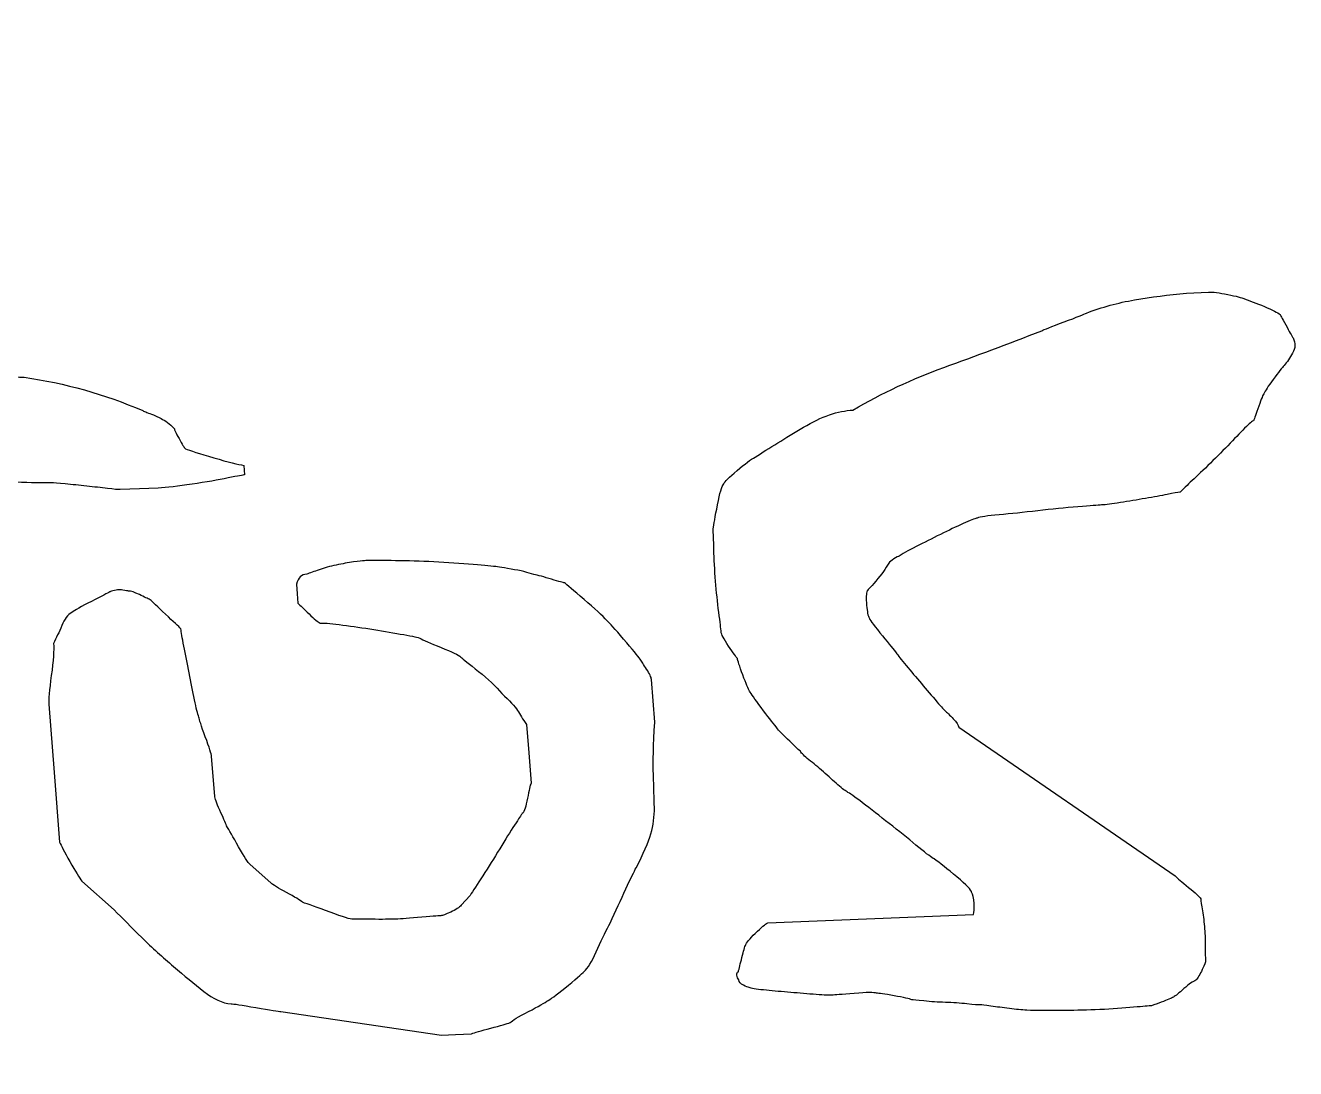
# Model space of a CAD drawing. Header units: centimetres. Extents: x -16.1 to 18, y -12.1 to -8.
# Drawn here: x 14.577 to 17.957, y -10.896 to -8.121 of the extents above; entities that cross this region are included whole.
import ezdxf

# ---------------------------------------------------------------- set-up
doc = ezdxf.new("R2010")
doc.units = ezdxf.units.CM
doc.header["$MEASUREMENT"] = 0
doc.layers.add('Layer 1', color=7, linetype='Continuous')

msp = doc.modelspace()

# ---------------------------------------------------------------- linework, layer by layer
at = {"layer": 'Layer 1', "color": 15}
for points, knots in [([(14.30033, -10.88929), (14.30033, -10.88929), (14.20236, -10.60955), (14.20236, -10.60955), (14.20236, -10.60955), (14.20236, -10.60955), (14.14392, -10.51037), (14.14392, -10.51037), (14.14392, -10.51037), (14.14392, -10.51037), (14.05282, -9.62055), (14.05282, -9.62055), (14.05282, -9.62055), (14.05506, -9.61195), (14.0578, -9.59425), (14.06133, -9.56726), (14.06133, -9.56726), (14.06485, -9.54027), (14.06769, -9.52258), (14.06983, -9.51399), (14.06983, -9.51399), (14.06958, -9.51115), (14.06966, -9.50342), (14.07009, -9.49061), (14.07009, -9.49061), (14.07052, -9.47797), (14.07147, -9.46379), (14.0731, -9.44815), (14.0731, -9.44815), (14.07474, -9.4326), (14.07637, -9.4191), (14.07835, -9.40767), (14.07835, -9.40767), (14.08023, -9.39633), (14.08255, -9.38928), (14.08505, -9.38628), (14.08505, -9.38628), (14.08771, -9.38335), (14.09519, -9.38017), (14.10765, -9.3769), (14.10765, -9.3769), (14.12003, -9.37355), (14.13317, -9.3702), (14.14693, -9.36676), (14.14693, -9.36676), (14.16076, -9.3635), (14.17391, -9.36075), (14.18637, -9.35885), (14.18637, -9.35885), (14.19892, -9.35688), (14.20802, -9.35585), (14.21353, -9.35559), (14.21353, -9.35559), (14.21353, -9.35559), (14.23682, -9.32921), (14.23682, -9.32921), (14.23682, -9.32921), (14.25091, -9.32861), (14.27764, -9.32903), (14.31709, -9.33015), (14.31709, -9.33015), (14.35662, -9.33135), (14.3983, -9.33247), (14.44196, -9.33359), (14.44196, -9.33359), (14.48571, -9.33453), (14.5273, -9.33565), (14.56683, -9.33685), (14.56683, -9.33685), (14.60627, -9.33815), (14.63301, -9.33841), (14.6471, -9.3378), (14.6471, -9.3378), (14.65268, -9.33763), (14.66472, -9.33849), (14.6832, -9.34055), (14.6832, -9.34055), (14.70159, -9.34261), (14.72075, -9.34467), (14.74069, -9.34665), (14.74069, -9.34665), (14.76054, -9.34872), (14.77902, -9.35078), (14.79603, -9.35292), (14.79603, -9.35292), (14.81314, -9.35499), (14.82448, -9.35593), (14.82998, -9.35576), (14.82998, -9.35576), (14.82998, -9.35576), (14.8806, -9.3537), (14.8806, -9.3537), (14.8806, -9.3537), (14.8806, -9.3537), (14.93105, -9.35164), (14.93105, -9.35164), (14.93105, -9.35164), (14.95348, -9.35069), (14.98347, -9.34726), (15.02103, -9.34149), (15.02103, -9.34149), (15.05851, -9.33574), (15.09047, -9.33023), (15.11686, -9.32491), (15.11686, -9.32491), (15.14315, -9.31958), (15.15768, -9.31684), (15.16051, -9.31675), (15.16051, -9.31675), (15.16051, -9.31675), (15.15854, -9.29139), (15.15854, -9.29139), (15.15854, -9.29139), (15.14427, -9.28925), (15.11772, -9.28253), (15.07887, -9.27137), (15.07887, -9.27137), (15.03993, -9.26028), (15.01475, -9.25212), (15.00306, -9.24697), (15.00306, -9.24697), (15.00006, -9.2443), (14.99438, -9.23536), (14.98622, -9.22023), (14.98622, -9.22023), (14.97797, -9.20493), (14.97376, -9.196), (14.97351, -9.19316), (14.97351, -9.19316), (14.97049, -9.1905), (14.96594, -9.18638), (14.95984, -9.18104), (14.95984, -9.18104), (14.95383, -9.17555), (14.94781, -9.17159), (14.94205, -9.1691), (14.94205, -9.1691), (14.93896, -9.16634), (14.93097, -9.16248), (14.9179, -9.15732), (14.9179, -9.15732), (14.90475, -9.15226), (14.89539, -9.14839), (14.88954, -9.14581), (14.88954, -9.14581), (14.78753, -9.10198), (14.68251, -9.07241), (14.57431, -9.05712), (14.57431, -9.05712), (14.56873, -9.05729), (14.55806, -9.05626), (14.54242, -9.0542), (14.54242, -9.0542), (14.52678, -9.05196), (14.51046, -9.04981), (14.49335, -9.04767), (14.49335, -9.04767), (14.47633, -9.0456), (14.45992, -9.04345), (14.44428, -9.04122), (14.44428, -9.04122), (14.42864, -9.03898), (14.41944, -9.03804), (14.41661, -9.03812), (14.41661, -9.03812), (14.40518, -9.03572), (14.38876, -9.0322), (14.36728, -9.02747), (14.36728, -9.02747), (14.34571, -9.02266), (14.32363, -9.01801), (14.30077, -9.01321), (14.30077, -9.01321), (14.27781, -9.00856), (14.2577, -9.00435), (14.2406, -9.00083), (14.2406, -9.00083), (14.22341, -8.99739), (14.21336, -8.99421), (14.21034, -8.99163), (14.21034, -8.99163), (14.19351, -8.99231), (14.18439, -8.98415), (14.18302, -8.96731), (14.18302, -8.96731), (14.18242, -8.95889), (14.18217, -8.94677), (14.18233, -8.9313), (14.18233, -8.9313), (14.18251, -8.91575), (14.18328, -8.89804), (14.18456, -8.87828), (14.18456, -8.87828), (14.18577, -8.85843), (14.18723, -8.84071), (14.18877, -8.82517), (14.18877, -8.82517), (14.19041, -8.80952), (14.19222, -8.79749), (14.19437, -8.78898), (14.19437, -8.78898), (14.19394, -8.78331), (14.19642, -8.76982), (14.20176, -8.74841), (14.20176, -8.74841), (14.20717, -8.72702), (14.21095, -8.71344), (14.21336, -8.70768), (14.21336, -8.70768), (14.21318, -8.70493), (14.21388, -8.69703), (14.21577, -8.68431), (14.21577, -8.68431), (14.21757, -8.67159), (14.21929, -8.65801), (14.221, -8.64383), (14.221, -8.64383), (14.22272, -8.62973), (14.22444, -8.61616), (14.22625, -8.60344), (14.22625, -8.60344), (14.22806, -8.59063), (14.22892, -8.58281), (14.22866, -8.58006), (14.22866, -8.58006), (14.22823, -8.57438), (14.23106, -8.5566), (14.23716, -8.52678), (14.23716, -8.52678), (14.24318, -8.49687), (14.24601, -8.47908), (14.24558, -8.4735), (14.24558, -8.4735), (14.24532, -8.47066), (14.24455, -8.45167), (14.24326, -8.41635), (14.24326, -8.41635), (14.2419, -8.3812), (14.24034, -8.35369), (14.2388, -8.33393), (14.2388, -8.33393), (14.23793, -8.32267), (14.23536, -8.29886), (14.23114, -8.26225), (14.23114, -8.26225), (14.22685, -8.22581), (14.22427, -8.20184), (14.22333, -8.19058), (14.22333, -8.19058), (14.21388, -8.177), (14.20184, -8.16686), (14.18723, -8.16042), (14.18723, -8.16042), (14.1727, -8.15388), (14.1581, -8.14813), (14.14366, -8.14313), (14.14366, -8.14313), (14.13498, -8.14065), (14.12063, -8.13626), (14.10044, -8.13008), (14.10044, -8.13008), (14.08023, -8.1238), (14.06726, -8.12079), (14.06167, -8.12105), (14.06167, -8.12105), (14.06167, -8.12105), (14.0364, -8.12208), (14.0364, -8.12208), (14.0364, -8.12208), (14.0364, -8.12208), (14.01114, -8.12312), (14.01114, -8.12312), (14.01114, -8.12312), (13.9533, -8.13961), (13.91325, -8.16669), (13.89091, -8.20424), (13.89091, -8.20424), (13.88859, -8.21008), (13.88429, -8.21937), (13.87836, -8.23234), (13.87836, -8.23234), (13.87234, -8.24523), (13.8695, -8.25452), (13.86993, -8.26019), (13.86993, -8.26019), (13.86762, -8.26586), (13.86504, -8.27807), (13.86229, -8.29646), (13.86229, -8.29646), (13.85945, -8.31493), (13.85542, -8.33496), (13.85, -8.35627), (13.85, -8.35627), (13.84476, -8.37767), (13.84055, -8.39623), (13.83754, -8.41187), (13.83754, -8.41187), (13.83453, -8.42752), (13.83179, -8.4368), (13.8292, -8.43973), (13.8292, -8.43973), (13.82963, -8.44539), (13.82886, -8.46164), (13.82671, -8.48854), (13.82671, -8.48854), (13.82456, -8.51543), (13.8219, -8.54449), (13.81881, -8.57568), (13.81881, -8.57568), (13.81554, -8.60687), (13.81236, -8.63661), (13.80884, -8.66505), (13.80884, -8.66505), (13.80548, -8.69333), (13.80282, -8.71318), (13.80093, -8.72461), (13.80093, -8.72461), (13.80136, -8.73029), (13.80093, -8.74292), (13.79972, -8.76277), (13.79972, -8.76277), (13.79844, -8.78262), (13.79732, -8.80445), (13.79638, -8.8286), (13.79638, -8.8286), (13.79552, -8.85258), (13.7944, -8.87449), (13.79311, -8.89435), (13.79311, -8.89435), (13.79182, -8.91411), (13.79147, -8.92692), (13.7919, -8.9325), (13.7919, -8.9325), (13.79319, -8.94935), (13.78615, -8.96654), (13.77059, -8.98424), (13.77059, -8.98424), (13.75512, -9.00178), (13.73897, -9.01097), (13.72212, -9.01166), (13.72212, -9.01166), (13.71928, -9.01174), (13.71172, -9.01346), (13.69935, -9.01681), (13.69935, -9.01681), (13.68688, -9.02008), (13.67313, -9.02412), (13.65801, -9.02901), (13.65801, -9.02901), (13.64297, -9.03392), (13.62913, -9.03795), (13.61676, -9.04131), (13.61676, -9.04131), (13.60438, -9.04466), (13.59682, -9.04629), (13.59398, -9.04647), (13.59398, -9.04647), (13.58298, -9.04972), (13.56537, -9.05824), (13.54105, -9.07199), (13.54105, -9.07199), (13.51689, -9.08565), (13.50211, -9.09536), (13.49695, -9.10129), (13.49695, -9.10129), (13.49695, -9.10129), (13.28374, -9.34296), (13.28374, -9.34296), (13.28374, -9.34296), (13.28391, -9.34571), (13.28383, -9.35344), (13.28348, -9.36624), (13.28348, -9.36624), (13.28297, -9.37896), (13.28305, -9.38816), (13.28348, -9.39375), (13.28348, -9.39375), (13.28391, -9.39942), (13.28536, -9.40853), (13.28777, -9.42108), (13.28777, -9.42108), (13.29018, -9.43372), (13.29147, -9.44145), (13.29165, -9.44428), (13.29165, -9.44428), (13.29491, -9.44978), (13.30385, -9.46491), (13.31846, -9.48975), (13.31846, -9.48975), (13.33315, -9.51458), (13.34364, -9.53245), (13.35017, -9.54354), (13.35017, -9.54354), (13.35335, -9.54896), (13.35807, -9.55445), (13.36409, -9.55988), (13.36409, -9.55988), (13.37019, -9.56529), (13.37475, -9.56933), (13.37767, -9.57199), (13.37767, -9.57199), (13.37767, -9.57199), (13.44084, -9.56941), (13.44084, -9.56941), (13.44084, -9.56941), (13.44084, -9.56941), (13.50812, -9.56657), (13.50812, -9.56657), (13.50812, -9.56657), (13.51363, -9.56365), (13.52583, -9.55893), (13.54499, -9.55239), (13.54499, -9.55239), (13.56434, -9.54604), (13.57646, -9.53984), (13.5816, -9.534), (13.5816, -9.534), (13.58719, -9.53383), (13.5957, -9.52558), (13.60713, -9.5096), (13.60713, -9.5096), (13.61856, -9.49361), (13.62552, -9.48424), (13.6281, -9.48123), (13.6281, -9.48123), (13.63352, -9.47823), (13.64237, -9.47359), (13.65449, -9.46749), (13.65449, -9.46749), (13.66669, -9.46129), (13.67408, -9.45674), (13.67657, -9.45382), (13.67657, -9.45382), (13.67657, -9.45382), (13.77162, -10.39436), (13.77162, -10.39436), (13.77162, -10.39436), (13.77188, -10.39711), (13.77574, -10.41034), (13.78322, -10.43406), (13.78322, -10.43406), (13.79079, -10.45779), (13.79998, -10.48562), (13.81089, -10.51768), (13.81089, -10.51768), (13.8219, -10.54965), (13.83368, -10.583), (13.84621, -10.6178), (13.84621, -10.6178), (13.85885, -10.65261), (13.86874, -10.67968), (13.87578, -10.69919), (13.87578, -10.69919), (13.88558, -10.71569), (13.89409, -10.73511), (13.90157, -10.75737), (13.90157, -10.75737), (13.90887, -10.77963), (13.91582, -10.79639), (13.92228, -10.80739), (13.92228, -10.80739), (13.92863, -10.81555), (13.93577, -10.82518), (13.94368, -10.83618), (13.94368, -10.83618), (13.95149, -10.84718), (13.95828, -10.85251), (13.96387, -10.85225), (13.96387, -10.85225), (13.96971, -10.85483), (13.98269, -10.85921), (14.00298, -10.86549), (14.00298, -10.86549), (14.02308, -10.87167), (14.03597, -10.87468), (14.04165, -10.8745), (14.04165, -10.8745), (14.04165, -10.8745), (14.12158, -10.87115), (14.12158, -10.87115), (14.12158, -10.87115), (14.12441, -10.87107), (14.13309, -10.87493), (14.14787, -10.88275), (14.14787, -10.88275), (14.16256, -10.89075), (14.17125, -10.89461), (14.17408, -10.89445), (14.17408, -10.89445), (14.17683, -10.89436), (14.18611, -10.8947), (14.20158, -10.89539), (14.20158, -10.89539), (14.21714, -10.89625), (14.22909, -10.89642), (14.23751, -10.89607), (14.23751, -10.89607), (14.24601, -10.89573), (14.25847, -10.89453), (14.27532, -10.89239), (14.27532, -10.89239), (14.29199, -10.89032), (14.30033, -10.88929), (14.30033, -10.88929)], [0, 0, 0, 0, 0.007874, 0.007874, 0.007874, 0.007874, 0.015748, 0.015748, 0.015748, 0.015748, 0.023622, 0.023622, 0.023622, 0.023622, 0.0314961, 0.0314961, 0.0314961, 0.0314961, 0.0393701, 0.0393701, 0.0393701, 0.0393701, 0.0472441, 0.0472441, 0.0472441, 0.0472441, 0.0551181, 0.0551181, 0.0551181, 0.0551181, 0.0629921, 0.0629921, 0.0629921, 0.0629921, 0.0708661, 0.0708661, 0.0708661, 0.0708661, 0.0787402, 0.0787402, 0.0787402, 0.0787402, 0.0866142, 0.0866142, 0.0866142, 0.0866142, 0.0944882, 0.0944882, 0.0944882, 0.0944882, 0.1023622, 0.1023622, 0.1023622, 0.1023622, 0.1102362, 0.1102362, 0.1102362, 0.1102362, 0.1181102, 0.1181102, 0.1181102, 0.1181102, 0.1259843, 0.1259843, 0.1259843, 0.1259843, 0.1338583, 0.1338583, 0.1338583, 0.1338583, 0.1417323, 0.1417323, 0.1417323, 0.1417323, 0.1496063, 0.1496063, 0.1496063, 0.1496063, 0.1574803, 0.1574803, 0.1574803, 0.1574803, 0.1653543, 0.1653543, 0.1653543, 0.1653543, 0.1732283, 0.1732283, 0.1732283, 0.1732283, 0.1811024, 0.1811024, 0.1811024, 0.1811024, 0.1889764, 0.1889764, 0.1889764, 0.1889764, 0.1968504, 0.1968504, 0.1968504, 0.1968504, 0.2047244, 0.2047244, 0.2047244, 0.2047244, 0.2125984, 0.2125984, 0.2125984, 0.2125984, 0.2204724, 0.2204724, 0.2204724, 0.2204724, 0.2283465, 0.2283465, 0.2283465, 0.2283465, 0.2362205, 0.2362205, 0.2362205, 0.2362205, 0.2440945, 0.2440945, 0.2440945, 0.2440945, 0.2519685, 0.2519685, 0.2519685, 0.2519685, 0.2598425, 0.2598425, 0.2598425, 0.2598425, 0.2677165, 0.2677165, 0.2677165, 0.2677165, 0.2755906, 0.2755906, 0.2755906, 0.2755906, 0.2834646, 0.2834646, 0.2834646, 0.2834646, 0.2913386, 0.2913386, 0.2913386, 0.2913386, 0.2992126, 0.2992126, 0.2992126, 0.2992126, 0.3070866, 0.3070866, 0.3070866, 0.3070866, 0.3149606, 0.3149606, 0.3149606, 0.3149606, 0.3228346, 0.3228346, 0.3228346, 0.3228346, 0.3307087, 0.3307087, 0.3307087, 0.3307087, 0.3385827, 0.3385827, 0.3385827, 0.3385827, 0.3464567, 0.3464567, 0.3464567, 0.3464567, 0.3543307, 0.3543307, 0.3543307, 0.3543307, 0.3622047, 0.3622047, 0.3622047, 0.3622047, 0.3700787, 0.3700787, 0.3700787, 0.3700787, 0.3779528, 0.3779528, 0.3779528, 0.3779528, 0.3858268, 0.3858268, 0.3858268, 0.3858268, 0.3937008, 0.3937008, 0.3937008, 0.3937008, 0.4015748, 0.4015748, 0.4015748, 0.4015748, 0.4094488, 0.4094488, 0.4094488, 0.4094488, 0.4173228, 0.4173228, 0.4173228, 0.4173228, 0.4251969, 0.4251969, 0.4251969, 0.4251969, 0.4330709, 0.4330709, 0.4330709, 0.4330709, 0.4409449, 0.4409449, 0.4409449, 0.4409449, 0.4488189, 0.4488189, 0.4488189, 0.4488189, 0.4566929, 0.4566929, 0.4566929, 0.4566929, 0.4645669, 0.4645669, 0.4645669, 0.4645669, 0.4724409, 0.4724409, 0.4724409, 0.4724409, 0.480315, 0.480315, 0.480315, 0.480315, 0.488189, 0.488189, 0.488189, 0.488189, 0.496063, 0.496063, 0.496063, 0.496063, 0.503937, 0.503937, 0.503937, 0.503937, 0.511811, 0.511811, 0.511811, 0.511811, 0.519685, 0.519685, 0.519685, 0.519685, 0.5275591, 0.5275591, 0.5275591, 0.5275591, 0.5354331, 0.5354331, 0.5354331, 0.5354331, 0.5433071, 0.5433071, 0.5433071, 0.5433071, 0.5511811, 0.5511811, 0.5511811, 0.5511811, 0.5590551, 0.5590551, 0.5590551, 0.5590551, 0.5669291, 0.5669291, 0.5669291, 0.5669291, 0.5748031, 0.5748031, 0.5748031, 0.5748031, 0.5826772, 0.5826772, 0.5826772, 0.5826772, 0.5905512, 0.5905512, 0.5905512, 0.5905512, 0.5984252, 0.5984252, 0.5984252, 0.5984252, 0.6062992, 0.6062992, 0.6062992, 0.6062992, 0.6141732, 0.6141732, 0.6141732, 0.6141732, 0.6220472, 0.6220472, 0.6220472, 0.6220472, 0.6299213, 0.6299213, 0.6299213, 0.6299213, 0.6377953, 0.6377953, 0.6377953, 0.6377953, 0.6456693, 0.6456693, 0.6456693, 0.6456693, 0.6535433, 0.6535433, 0.6535433, 0.6535433, 0.6614173, 0.6614173, 0.6614173, 0.6614173, 0.6692913, 0.6692913, 0.6692913, 0.6692913, 0.6771654, 0.6771654, 0.6771654, 0.6771654, 0.6850394, 0.6850394, 0.6850394, 0.6850394, 0.6929134, 0.6929134, 0.6929134, 0.6929134, 0.7007874, 0.7007874, 0.7007874, 0.7007874, 0.7086614, 0.7086614, 0.7086614, 0.7086614, 0.7165354, 0.7165354, 0.7165354, 0.7165354, 0.7244094, 0.7244094, 0.7244094, 0.7244094, 0.7322835, 0.7322835, 0.7322835, 0.7322835, 0.7401575, 0.7401575, 0.7401575, 0.7401575, 0.7480315, 0.7480315, 0.7480315, 0.7480315, 0.7559055, 0.7559055, 0.7559055, 0.7559055, 0.7637795, 0.7637795, 0.7637795, 0.7637795, 0.7716535, 0.7716535, 0.7716535, 0.7716535, 0.7795276, 0.7795276, 0.7795276, 0.7795276, 0.7874016, 0.7874016, 0.7874016, 0.7874016, 0.7952756, 0.7952756, 0.7952756, 0.7952756, 0.8031496, 0.8031496, 0.8031496, 0.8031496, 0.8110236, 0.8110236, 0.8110236, 0.8110236, 0.8188976, 0.8188976, 0.8188976, 0.8188976, 0.8267717, 0.8267717, 0.8267717, 0.8267717, 0.8346457, 0.8346457, 0.8346457, 0.8346457, 0.8425197, 0.8425197, 0.8425197, 0.8425197, 0.8503937, 0.8503937, 0.8503937, 0.8503937, 0.8582677, 0.8582677, 0.8582677, 0.8582677, 0.8661417, 0.8661417, 0.8661417, 0.8661417, 0.8740157, 0.8740157, 0.8740157, 0.8740157, 0.8818898, 0.8818898, 0.8818898, 0.8818898, 0.8897638, 0.8897638, 0.8897638, 0.8897638, 0.8976378, 0.8976378, 0.8976378, 0.8976378, 0.9055118, 0.9055118, 0.9055118, 0.9055118, 0.9133858, 0.9133858, 0.9133858, 0.9133858, 0.9212598, 0.9212598, 0.9212598, 0.9212598, 0.9291339, 0.9291339, 0.9291339, 0.9291339, 0.9370079, 0.9370079, 0.9370079, 0.9370079, 0.9448819, 0.9448819, 0.9448819, 0.9448819, 0.9527559, 0.9527559, 0.9527559, 0.9527559, 0.9606299, 0.9606299, 0.9606299, 0.9606299, 0.9685039, 0.9685039, 0.9685039, 0.9685039, 0.976378, 0.976378, 0.976378, 0.976378, 0.984252, 0.984252, 0.984252, 0.984252, 1, 1, 1, 1]), ([(17.11893, -10.72704), (17.12176, -10.72695), (17.13096, -10.72798), (17.1466, -10.73021), (17.1466, -10.73021), (17.16233, -10.73227), (17.17866, -10.73451), (17.19567, -10.73666), (17.19567, -10.73666), (17.21278, -10.73881), (17.22833, -10.74019), (17.24251, -10.74105), (17.24251, -10.74105), (17.2566, -10.7419), (17.26649, -10.74215), (17.27216, -10.74198), (17.27216, -10.74198), (17.28342, -10.74147), (17.30379, -10.74138), (17.33336, -10.74155), (17.33336, -10.74155), (17.36291, -10.74172), (17.39317, -10.74122), (17.42402, -10.73993), (17.42402, -10.73993), (17.45762, -10.73855), (17.48847, -10.73658), (17.5164, -10.73408), (17.5164, -10.73408), (17.54434, -10.7315), (17.56255, -10.73004), (17.57089, -10.72969), (17.57089, -10.72969), (17.57372, -10.72962), (17.58335, -10.72635), (17.59977, -10.72007), (17.59977, -10.72007), (17.61618, -10.71371), (17.6271, -10.70907), (17.63242, -10.70598), (17.63242, -10.70598), (17.63785, -10.70297), (17.64704, -10.69558), (17.66019, -10.68372), (17.66019, -10.68372), (17.67342, -10.67185), (17.68408, -10.66438), (17.69224, -10.6612), (17.69224, -10.6612), (17.6974, -10.65536), (17.70298, -10.64591), (17.709, -10.63302), (17.709, -10.63302), (17.71501, -10.61995), (17.71794, -10.61214), (17.71777, -10.60938), (17.71777, -10.60938), (17.71708, -10.60087), (17.71682, -10.58884), (17.71699, -10.57337), (17.71699, -10.57337), (17.71716, -10.55782), (17.71665, -10.54166), (17.71527, -10.52473), (17.71527, -10.52473), (17.71398, -10.50788), (17.712, -10.49164), (17.70934, -10.47625), (17.70934, -10.47625), (17.70677, -10.46088), (17.70522, -10.4503), (17.70479, -10.44472), (17.70479, -10.44472), (17.70152, -10.43913), (17.69086, -10.42907), (17.67282, -10.41422), (17.67282, -10.41422), (17.65477, -10.39943), (17.64265, -10.38946), (17.63664, -10.38395), (17.63664, -10.38395), (17.63664, -10.38395), (17.06092, -9.98837), (17.06092, -9.98837), (17.06092, -9.98837), (17.06049, -9.9827), (17.05567, -9.97514), (17.04648, -9.96568), (17.04648, -9.96568), (17.0372, -9.95615), (17.02973, -9.94866), (17.02362, -9.94334), (17.02362, -9.94334), (17.02052, -9.94059), (17.01202, -9.93105), (16.99809, -9.91472), (16.99809, -9.91472), (16.98418, -9.89831), (16.97017, -9.88197), (16.95624, -9.86557), (16.95624, -9.86557), (16.94232, -9.84924), (16.92908, -9.83351), (16.91662, -9.81847), (16.91662, -9.81847), (16.90425, -9.80351), (16.89634, -9.79321), (16.89316, -9.78778), (16.89316, -9.78778), (16.88379, -9.77687), (16.86987, -9.75977), (16.85114, -9.73657), (16.85114, -9.73657), (16.8324, -9.71328), (16.82295, -9.7003), (16.82277, -9.69746), (16.82277, -9.69746), (16.81951, -9.69196), (16.81719, -9.68078), (16.8159, -9.66386), (16.8159, -9.66386), (16.81435, -9.64418), (16.8147, -9.63147), (16.81711, -9.6257), (16.81711, -9.6257), (16.81711, -9.6257), (16.82484, -9.61694), (16.8404, -9.59932), (16.8404, -9.59932), (16.85586, -9.58179), (16.86721, -9.5658), (16.8746, -9.55136), (16.8746, -9.55136), (16.87709, -9.54845), (16.88181, -9.54466), (16.88852, -9.54019), (16.88852, -9.54019), (16.89514, -9.53572), (16.89995, -9.53332), (16.90279, -9.53323), (16.90279, -9.53323), (16.91602, -9.52421), (16.93355, -9.51433), (16.95521, -9.50358), (16.95521, -9.50358), (16.97695, -9.49283), (16.99861, -9.48201), (17.02027, -9.47126), (17.02027, -9.47126), (17.04193, -9.46052), (17.06169, -9.45115), (17.07931, -9.44351), (17.07931, -9.44351), (17.09701, -9.43568), (17.10724, -9.43174), (17.11008, -9.43165), (17.11008, -9.43165), (17.11824, -9.42847), (17.13766, -9.42546), (17.16852, -9.42279), (17.16852, -9.42279), (17.19928, -9.42022), (17.2334, -9.41661), (17.27104, -9.41222), (17.27104, -9.41222), (17.30877, -9.40793), (17.34436, -9.40432), (17.37795, -9.40156), (17.37795, -9.40156), (17.41147, -9.39874), (17.43244, -9.39719), (17.44094, -9.39685), (17.44094, -9.39685), (17.45212, -9.39633), (17.46879, -9.39426), (17.49105, -9.39056), (17.49105, -9.39056), (17.51322, -9.38679), (17.53548, -9.38309), (17.55774, -9.37939), (17.55774, -9.37939), (17.57992, -9.37562), (17.59934, -9.37201), (17.61601, -9.36857), (17.61601, -9.36857), (17.6326, -9.36496), (17.64368, -9.36307), (17.64936, -9.36282), (17.64936, -9.36282), (17.64936, -9.36282), (17.65261, -9.35998), (17.65915, -9.35396), (17.65915, -9.35396), (17.66568, -9.34812), (17.67162, -9.34218), (17.67685, -9.33634), (17.67685, -9.33634), (17.68992, -9.32457), (17.70565, -9.30978), (17.72395, -9.292), (17.72395, -9.292), (17.74226, -9.27437), (17.75988, -9.25668), (17.77681, -9.23905), (17.77681, -9.23905), (17.79373, -9.22144), (17.80869, -9.20605), (17.82167, -9.19273), (17.82167, -9.19273), (17.83473, -9.17958), (17.84264, -9.17288), (17.84547, -9.17271), (17.84547, -9.17271), (17.84788, -9.16703), (17.85243, -9.15405), (17.85931, -9.13404), (17.85931, -9.13404), (17.86627, -9.11401), (17.87091, -9.10258), (17.87348, -9.09957), (17.87348, -9.09957), (17.87589, -9.0939), (17.88407, -9.08153), (17.89807, -9.06253), (17.89807, -9.06253), (17.91199, -9.04371), (17.92161, -9.03125), (17.92686, -9.02541), (17.92686, -9.02541), (17.93459, -9.01664), (17.94216, -9.00572), (17.94955, -8.99274), (17.94955, -8.99274), (17.95702, -8.97968), (17.95737, -8.96637), (17.95058, -8.95244), (17.95058, -8.95244), (17.9474, -8.94694), (17.94078, -8.93517), (17.93098, -8.91721), (17.93098, -8.91721), (17.9211, -8.89924), (17.9162, -8.89031), (17.9162, -8.89031), (17.9162, -8.89031), (17.9101, -8.8849), (17.89617, -8.87776), (17.87434, -8.86882), (17.87434, -8.86882), (17.85252, -8.8598), (17.83447, -8.85275), (17.81995, -8.84777), (17.81995, -8.84777), (17.81411, -8.8451), (17.79975, -8.84149), (17.7769, -8.83677), (17.7769, -8.83677), (17.75404, -8.83212), (17.73693, -8.82998), (17.72567, -8.83041), (17.72567, -8.83041), (17.72567, -8.83041), (17.66672, -8.83282), (17.66672, -8.83282), (17.66672, -8.83282), (17.61936, -8.83763), (17.5733, -8.84373), (17.52887, -8.85112), (17.52887, -8.85112), (17.48444, -8.85868), (17.44172, -8.87028), (17.40082, -8.88609), (17.40082, -8.88609), (17.39531, -8.8891), (17.37555, -8.89701), (17.34134, -8.90973), (17.34134, -8.90973), (17.30722, -8.92236), (17.28738, -8.93027), (17.28204, -8.93328), (17.28204, -8.93328), (17.19181, -8.96808), (17.10501, -9.00049), (17.02155, -9.03082), (17.02155, -9.03082), (16.93811, -9.06107), (16.85732, -9.09897), (16.77929, -9.14452), (16.77929, -9.14452), (16.73994, -9.14607), (16.6961, -9.16136), (16.64771, -9.19015), (16.64771, -9.19015), (16.59934, -9.21895), (16.55636, -9.24533), (16.51889, -9.26948), (16.51889, -9.26948), (16.50806, -9.27558), (16.49208, -9.28753), (16.47102, -9.30532), (16.47102, -9.30532), (16.44988, -9.32319), (16.43819, -9.33496), (16.43579, -9.34064), (16.43579, -9.34064), (16.43063, -9.34657), (16.42505, -9.36513), (16.41911, -9.39642), (16.41911, -9.39642), (16.4131, -9.42769), (16.40915, -9.44909), (16.40717, -9.46044), (16.40717, -9.46044), (16.40811, -9.47169), (16.4088, -9.49001), (16.4094, -9.51536), (16.4094, -9.51536), (16.41, -9.54079), (16.41156, -9.56898), (16.41395, -9.59992), (16.41395, -9.59992), (16.41619, -9.62802), (16.41902, -9.65545), (16.42256, -9.68216), (16.42256, -9.68216), (16.42598, -9.70881), (16.42805, -9.72633), (16.42874, -9.73485), (16.42874, -9.73485), (16.42916, -9.74043), (16.43588, -9.75289), (16.44859, -9.77215), (16.44859, -9.77215), (16.46139, -9.79131), (16.46931, -9.80231), (16.47222, -9.80498), (16.47222, -9.80498), (16.47273, -9.81056), (16.47738, -9.82526), (16.48632, -9.84889), (16.48632, -9.84889), (16.49518, -9.87253), (16.50127, -9.88714), (16.50454, -9.89254), (16.50454, -9.89254), (16.5078, -9.89814), (16.51804, -9.91258), (16.5353, -9.93578), (16.5353, -9.93578), (16.55267, -9.95916), (16.56598, -9.97617), (16.57527, -9.98708), (16.57527, -9.98708), (16.57853, -9.99267), (16.58851, -10.0035), (16.60526, -10.01974), (16.60526, -10.01974), (16.62202, -10.03607), (16.63345, -10.04681), (16.63955, -10.05223), (16.63955, -10.05223), (16.64273, -10.05773), (16.65038, -10.0652), (16.66232, -10.07457), (16.66232, -10.07457), (16.67435, -10.08394), (16.68716, -10.09477), (16.70083, -10.10689), (16.70083, -10.10689), (16.71441, -10.11909), (16.72721, -10.13052), (16.73933, -10.14126), (16.73933, -10.14126), (16.75145, -10.15209), (16.76047, -10.15879), (16.76631, -10.16137), (16.76631, -10.16137), (16.77508, -10.16662), (16.79081, -10.17796), (16.81332, -10.1954), (16.81332, -10.1954), (16.83584, -10.21285), (16.85981, -10.23158), (16.88525, -10.25178), (16.88525, -10.25178), (16.91078, -10.27189), (16.93407, -10.29071), (16.95512, -10.30825), (16.95512, -10.30825), (16.97626, -10.3256), (16.98967, -10.33566), (16.99552, -10.33833), (16.99552, -10.33833), (17.01038, -10.34898), (17.03067, -10.36505), (17.05636, -10.38654), (17.05636, -10.38654), (17.08197, -10.40811), (17.09495, -10.42168), (17.09538, -10.42736), (17.09538, -10.42736), (17.09865, -10.43286), (17.1008, -10.44265), (17.10192, -10.45675), (17.10192, -10.45675), (17.10303, -10.47076), (17.10242, -10.48073), (17.10003, -10.48639), (17.10003, -10.48639), (17.10003, -10.48639), (16.55293, -10.50882), (16.55293, -10.50882), (16.55293, -10.50882), (16.55009, -10.509), (16.54089, -10.51639), (16.52508, -10.53118), (16.52508, -10.53118), (16.50943, -10.54595), (16.49912, -10.55773), (16.49414, -10.56641), (16.49414, -10.56641), (16.49182, -10.57208), (16.48838, -10.58351), (16.48416, -10.60062), (16.48416, -10.60062), (16.47979, -10.61771), (16.47661, -10.63061), (16.47454, -10.63912), (16.47454, -10.63912), (16.47172, -10.63928), (16.47051, -10.64212), (16.47094, -10.64771), (16.47094, -10.64771), (16.47137, -10.65338), (16.47316, -10.6576), (16.47618, -10.66025), (16.47618, -10.66025), (16.47661, -10.66585), (16.48048, -10.67066), (16.48786, -10.67461), (16.48786, -10.67461), (16.49518, -10.67856), (16.50032, -10.68046), (16.50308, -10.68028), (16.50308, -10.68028), (16.50892, -10.68295), (16.52173, -10.68526), (16.54158, -10.68724), (16.54158, -10.68724), (16.56152, -10.68922), (16.58275, -10.6912), (16.60543, -10.69309), (16.60543, -10.69309), (16.62803, -10.69497), (16.65072, -10.69687), (16.67341, -10.69876), (16.67341, -10.69876), (16.6961, -10.70065), (16.71303, -10.70134), (16.72429, -10.70091), (16.72429, -10.70091), (16.72987, -10.70065), (16.74938, -10.69919), (16.78299, -10.69644), (16.78299, -10.69644), (16.8165, -10.6936), (16.83627, -10.69344), (16.84211, -10.69609), (16.84211, -10.69609), (16.8477, -10.69583), (16.86334, -10.69807), (16.88904, -10.70254), (16.88904, -10.70254), (16.91474, -10.70718), (16.93046, -10.71079), (16.93639, -10.71337), (16.93639, -10.71337), (16.93914, -10.71328), (16.94972, -10.71423), (16.96819, -10.7163), (16.96819, -10.7163), (16.98666, -10.71844), (17.00575, -10.71972), (17.02551, -10.72033), (17.02551, -10.72033), (17.04536, -10.72093), (17.06444, -10.72231), (17.08292, -10.72428), (17.08292, -10.72428), (17.10132, -10.72635), (17.11335, -10.7273), (17.11893, -10.72704)], [0, 0, 0, 0, 0.0080645, 0.0080645, 0.0080645, 0.0080645, 0.016129, 0.016129, 0.016129, 0.016129, 0.0241935, 0.0241935, 0.0241935, 0.0241935, 0.0322581, 0.0322581, 0.0322581, 0.0322581, 0.0403226, 0.0403226, 0.0403226, 0.0403226, 0.0483871, 0.0483871, 0.0483871, 0.0483871, 0.0564516, 0.0564516, 0.0564516, 0.0564516, 0.0645161, 0.0645161, 0.0645161, 0.0645161, 0.0725806, 0.0725806, 0.0725806, 0.0725806, 0.0806452, 0.0806452, 0.0806452, 0.0806452, 0.0887097, 0.0887097, 0.0887097, 0.0887097, 0.0967742, 0.0967742, 0.0967742, 0.0967742, 0.1048387, 0.1048387, 0.1048387, 0.1048387, 0.1129032, 0.1129032, 0.1129032, 0.1129032, 0.1209677, 0.1209677, 0.1209677, 0.1209677, 0.1290323, 0.1290323, 0.1290323, 0.1290323, 0.1370968, 0.1370968, 0.1370968, 0.1370968, 0.1451613, 0.1451613, 0.1451613, 0.1451613, 0.1532258, 0.1532258, 0.1532258, 0.1532258, 0.1612903, 0.1612903, 0.1612903, 0.1612903, 0.1693548, 0.1693548, 0.1693548, 0.1693548, 0.1774194, 0.1774194, 0.1774194, 0.1774194, 0.1854839, 0.1854839, 0.1854839, 0.1854839, 0.1935484, 0.1935484, 0.1935484, 0.1935484, 0.2016129, 0.2016129, 0.2016129, 0.2016129, 0.2096774, 0.2096774, 0.2096774, 0.2096774, 0.2177419, 0.2177419, 0.2177419, 0.2177419, 0.2258065, 0.2258065, 0.2258065, 0.2258065, 0.233871, 0.233871, 0.233871, 0.233871, 0.2419355, 0.2419355, 0.2419355, 0.2419355, 0.25, 0.25, 0.25, 0.25, 0.2580645, 0.2580645, 0.2580645, 0.2580645, 0.266129, 0.266129, 0.266129, 0.266129, 0.2741935, 0.2741935, 0.2741935, 0.2741935, 0.2822581, 0.2822581, 0.2822581, 0.2822581, 0.2903226, 0.2903226, 0.2903226, 0.2903226, 0.2983871, 0.2983871, 0.2983871, 0.2983871, 0.3064516, 0.3064516, 0.3064516, 0.3064516, 0.3145161, 0.3145161, 0.3145161, 0.3145161, 0.3225806, 0.3225806, 0.3225806, 0.3225806, 0.3306452, 0.3306452, 0.3306452, 0.3306452, 0.3387097, 0.3387097, 0.3387097, 0.3387097, 0.3467742, 0.3467742, 0.3467742, 0.3467742, 0.3548387, 0.3548387, 0.3548387, 0.3548387, 0.3629032, 0.3629032, 0.3629032, 0.3629032, 0.3709677, 0.3709677, 0.3709677, 0.3709677, 0.3790323, 0.3790323, 0.3790323, 0.3790323, 0.3870968, 0.3870968, 0.3870968, 0.3870968, 0.3951613, 0.3951613, 0.3951613, 0.3951613, 0.4032258, 0.4032258, 0.4032258, 0.4032258, 0.4112903, 0.4112903, 0.4112903, 0.4112903, 0.4193548, 0.4193548, 0.4193548, 0.4193548, 0.4274194, 0.4274194, 0.4274194, 0.4274194, 0.4354839, 0.4354839, 0.4354839, 0.4354839, 0.4435484, 0.4435484, 0.4435484, 0.4435484, 0.4516129, 0.4516129, 0.4516129, 0.4516129, 0.4596774, 0.4596774, 0.4596774, 0.4596774, 0.4677419, 0.4677419, 0.4677419, 0.4677419, 0.4758065, 0.4758065, 0.4758065, 0.4758065, 0.483871, 0.483871, 0.483871, 0.483871, 0.4919355, 0.4919355, 0.4919355, 0.4919355, 0.5, 0.5, 0.5, 0.5, 0.5080645, 0.5080645, 0.5080645, 0.5080645, 0.516129, 0.516129, 0.516129, 0.516129, 0.5241935, 0.5241935, 0.5241935, 0.5241935, 0.5322581, 0.5322581, 0.5322581, 0.5322581, 0.5403226, 0.5403226, 0.5403226, 0.5403226, 0.5483871, 0.5483871, 0.5483871, 0.5483871, 0.5564516, 0.5564516, 0.5564516, 0.5564516, 0.5645161, 0.5645161, 0.5645161, 0.5645161, 0.5725806, 0.5725806, 0.5725806, 0.5725806, 0.5806452, 0.5806452, 0.5806452, 0.5806452, 0.5887097, 0.5887097, 0.5887097, 0.5887097, 0.5967742, 0.5967742, 0.5967742, 0.5967742, 0.6048387, 0.6048387, 0.6048387, 0.6048387, 0.6129032, 0.6129032, 0.6129032, 0.6129032, 0.6209677, 0.6209677, 0.6209677, 0.6209677, 0.6290323, 0.6290323, 0.6290323, 0.6290323, 0.6370968, 0.6370968, 0.6370968, 0.6370968, 0.6451613, 0.6451613, 0.6451613, 0.6451613, 0.6532258, 0.6532258, 0.6532258, 0.6532258, 0.6612903, 0.6612903, 0.6612903, 0.6612903, 0.6693548, 0.6693548, 0.6693548, 0.6693548, 0.6774194, 0.6774194, 0.6774194, 0.6774194, 0.6854839, 0.6854839, 0.6854839, 0.6854839, 0.6935484, 0.6935484, 0.6935484, 0.6935484, 0.7016129, 0.7016129, 0.7016129, 0.7016129, 0.7096774, 0.7096774, 0.7096774, 0.7096774, 0.7177419, 0.7177419, 0.7177419, 0.7177419, 0.7258065, 0.7258065, 0.7258065, 0.7258065, 0.733871, 0.733871, 0.733871, 0.733871, 0.7419355, 0.7419355, 0.7419355, 0.7419355, 0.75, 0.75, 0.75, 0.75, 0.7580645, 0.7580645, 0.7580645, 0.7580645, 0.766129, 0.766129, 0.766129, 0.766129, 0.7741935, 0.7741935, 0.7741935, 0.7741935, 0.7822581, 0.7822581, 0.7822581, 0.7822581, 0.7903226, 0.7903226, 0.7903226, 0.7903226, 0.7983871, 0.7983871, 0.7983871, 0.7983871, 0.8064516, 0.8064516, 0.8064516, 0.8064516, 0.8145161, 0.8145161, 0.8145161, 0.8145161, 0.8225806, 0.8225806, 0.8225806, 0.8225806, 0.8306452, 0.8306452, 0.8306452, 0.8306452, 0.8387097, 0.8387097, 0.8387097, 0.8387097, 0.8467742, 0.8467742, 0.8467742, 0.8467742, 0.8548387, 0.8548387, 0.8548387, 0.8548387, 0.8629032, 0.8629032, 0.8629032, 0.8629032, 0.8709677, 0.8709677, 0.8709677, 0.8709677, 0.8790323, 0.8790323, 0.8790323, 0.8790323, 0.8870968, 0.8870968, 0.8870968, 0.8870968, 0.8951613, 0.8951613, 0.8951613, 0.8951613, 0.9032258, 0.9032258, 0.9032258, 0.9032258, 0.9112903, 0.9112903, 0.9112903, 0.9112903, 0.9193548, 0.9193548, 0.9193548, 0.9193548, 0.9274194, 0.9274194, 0.9274194, 0.9274194, 0.9354839, 0.9354839, 0.9354839, 0.9354839, 0.9435484, 0.9435484, 0.9435484, 0.9435484, 0.9516129, 0.9516129, 0.9516129, 0.9516129, 0.9596774, 0.9596774, 0.9596774, 0.9596774, 0.9677419, 0.9677419, 0.9677419, 0.9677419, 0.9758065, 0.9758065, 0.9758065, 0.9758065, 0.983871, 0.983871, 0.983871, 0.983871, 1, 1, 1, 1]), ([(15.25703, -10.74422), (15.25152, -10.74439), (15.22943, -10.74113), (15.19084, -10.73417), (15.19084, -10.73417), (15.15235, -10.7273), (15.13025, -10.72394), (15.12467, -10.7242), (15.12467, -10.7242), (15.10199, -10.72231), (15.07784, -10.71131), (15.0524, -10.69111), (15.0524, -10.69111), (15.02687, -10.671), (14.99981, -10.64891), (14.97119, -10.6246), (14.97119, -10.6246), (14.94248, -10.60036), (14.91446, -10.57466), (14.88696, -10.54768), (14.88696, -10.54768), (14.85946, -10.52052), (14.83505, -10.49603), (14.81366, -10.47436), (14.81366, -10.47436), (14.81366, -10.47436), (14.72745, -10.39745), (14.72745, -10.39745), (14.72745, -10.39745), (14.72109, -10.38929), (14.71061, -10.37201), (14.69583, -10.34579), (14.69583, -10.34579), (14.68113, -10.31959), (14.67211, -10.30231), (14.66859, -10.29398), (14.66859, -10.29398), (14.66859, -10.29398), (14.65397, -10.10827), (14.65397, -10.10827), (14.65397, -10.10827), (14.65397, -10.10827), (14.6397, -9.92675), (14.6397, -9.92675), (14.6397, -9.92675), (14.63885, -9.91549), (14.64108, -9.88997), (14.64641, -9.85027), (14.64641, -9.85027), (14.65174, -9.81047), (14.65372, -9.78221), (14.65243, -9.76535), (14.65243, -9.76535), (14.65965, -9.75092), (14.66686, -9.73511), (14.674, -9.71783), (14.674, -9.71783), (14.68113, -9.70064), (14.69007, -9.68896), (14.70081, -9.68285), (14.70081, -9.68285), (14.70881, -9.67693), (14.72634, -9.66696), (14.75332, -9.65321), (14.75332, -9.65321), (14.78048, -9.63945), (14.79664, -9.63095), (14.80205, -9.62794), (14.80205, -9.62794), (14.80205, -9.62794), (14.80471, -9.62716), (14.8103, -9.62545), (14.8103, -9.62545), (14.81571, -9.62381), (14.82139, -9.62295), (14.82689, -9.62269), (14.82689, -9.62269), (14.82973, -9.62261), (14.83471, -9.62304), (14.84184, -9.62415), (14.84184, -9.62415), (14.84898, -9.62527), (14.8525, -9.62587), (14.8525, -9.62587), (14.8525, -9.62587), (14.85817, -9.62562), (14.86754, -9.6288), (14.88069, -9.63532), (14.88069, -9.63532), (14.89392, -9.64177), (14.90338, -9.64632), (14.9093, -9.64891), (14.9093, -9.64891), (14.91524, -9.65432), (14.92899, -9.66713), (14.9503, -9.68741), (14.9503, -9.68741), (14.97153, -9.70778), (14.98519, -9.72058), (14.99129, -9.72599), (14.99129, -9.72599), (14.99198, -9.73442), (14.99456, -9.74988), (14.99912, -9.77223), (14.99912, -9.77223), (15.00375, -9.79467), (15.00848, -9.81847), (15.0132, -9.84365), (15.0132, -9.84365), (15.01802, -9.86891), (15.02275, -9.89263), (15.0273, -9.91506), (15.0273, -9.91506), (15.03186, -9.93749), (15.0359, -9.95279), (15.03933, -9.96121), (15.03933, -9.96121), (15.03976, -9.96681), (15.04535, -9.98424), (15.0561, -10.01347), (15.0561, -10.01347), (15.06684, -10.04268), (15.0725, -10.06005), (15.07293, -10.06571), (15.07293, -10.06571), (15.07293, -10.06571), (15.08119, -10.17125), (15.08119, -10.17125), (15.08119, -10.17125), (15.08162, -10.17684), (15.08608, -10.18939), (15.09468, -10.20881), (15.09468, -10.20881), (15.10319, -10.22814), (15.10929, -10.24207), (15.11273, -10.25032), (15.11273, -10.25032), (15.11925, -10.26141), (15.12982, -10.27997), (15.14461, -10.30619), (15.14461, -10.30619), (15.15931, -10.3324), (15.16962, -10.34829), (15.17573, -10.35362), (15.17573, -10.35362), (15.17573, -10.35362), (15.23021, -10.40227), (15.23021, -10.40227), (15.23021, -10.40227), (15.2363, -10.40759), (15.25032, -10.41627), (15.27232, -10.42804), (15.27232, -10.42804), (15.2944, -10.43982), (15.30841, -10.44842), (15.31452, -10.45382), (15.31452, -10.45382), (15.32895, -10.4589), (15.35362, -10.46775), (15.38833, -10.48047), (15.38833, -10.48047), (15.42314, -10.49311), (15.44335, -10.49937), (15.44893, -10.49912), (15.44893, -10.49912), (15.45176, -10.49903), (15.46801, -10.49903), (15.49749, -10.4992), (15.49749, -10.4992), (15.52704, -10.49946), (15.54888, -10.49929), (15.56288, -10.49869), (15.56288, -10.49869), (15.57698, -10.49809), (15.60001, -10.49645), (15.63215, -10.49371), (15.63215, -10.49371), (15.6643, -10.49104), (15.68182, -10.48958), (15.68458, -10.48949), (15.68458, -10.48949), (15.68741, -10.48941), (15.69558, -10.48622), (15.70925, -10.48004), (15.70925, -10.48004), (15.72282, -10.47376), (15.7321, -10.46784), (15.73734, -10.4619), (15.73734, -10.4619), (15.73734, -10.4619), (15.76063, -10.43552), (15.76063, -10.43552), (15.76063, -10.43552), (15.76812, -10.42392), (15.77937, -10.40656), (15.7945, -10.38336), (15.7945, -10.38336), (15.80953, -10.36015), (15.82458, -10.33626), (15.83953, -10.31159), (15.83953, -10.31159), (15.85448, -10.28701), (15.86763, -10.26605), (15.87888, -10.2486), (15.87888, -10.2486), (15.89015, -10.23124), (15.8972, -10.22101), (15.89969, -10.21809), (15.89969, -10.21809), (15.90493, -10.21225), (15.90949, -10.19858), (15.91343, -10.17727), (15.91343, -10.17727), (15.91739, -10.15596), (15.92049, -10.14238), (15.9229, -10.1367), (15.9229, -10.1367), (15.9229, -10.1367), (15.91661, -10.05643), (15.91661, -10.05643), (15.91661, -10.05643), (15.91661, -10.05643), (15.9106, -9.98047), (15.9106, -9.98047), (15.9106, -9.98047), (15.90115, -9.96681), (15.89307, -9.95434), (15.88663, -9.94334), (15.88663, -9.94334), (15.88009, -9.93234), (15.86625, -9.91738), (15.84503, -9.89848), (15.84503, -9.89848), (15.82956, -9.8794), (15.80902, -9.85972), (15.7834, -9.8397), (15.7834, -9.8397), (15.75798, -9.81949), (15.74216, -9.8067), (15.73606, -9.80137), (15.73606, -9.80137), (15.73004, -9.79587), (15.71243, -9.78744), (15.68346, -9.77601), (15.68346, -9.77601), (15.65433, -9.76441), (15.6355, -9.75608), (15.62657, -9.75074), (15.62657, -9.75074), (15.61789, -9.74834), (15.60079, -9.74473), (15.57509, -9.74017), (15.57509, -9.74017), (15.5494, -9.73554), (15.52224, -9.73107), (15.49379, -9.72651), (15.49379, -9.72651), (15.46526, -9.72213), (15.43827, -9.71826), (15.41266, -9.71499), (15.41266, -9.71499), (15.38704, -9.71191), (15.37003, -9.71053), (15.3617, -9.71087), (15.3617, -9.71087), (15.35576, -9.70821), (15.34606, -9.70021), (15.3323, -9.68664), (15.3323, -9.68664), (15.31855, -9.67305), (15.30876, -9.66361), (15.30266, -9.65818), (15.30266, -9.65818), (15.30266, -9.65818), (15.3006, -9.63283), (15.3006, -9.63283), (15.3006, -9.63283), (15.3006, -9.63283), (15.29862, -9.60757), (15.29862, -9.60757), (15.29862, -9.60757), (15.303, -9.59038), (15.31211, -9.58161), (15.32612, -9.58102), (15.32612, -9.58102), (15.33428, -9.57783), (15.3452, -9.5738), (15.35895, -9.56907), (15.35895, -9.56907), (15.3727, -9.56425), (15.38782, -9.56013), (15.40441, -9.55661), (15.40441, -9.55661), (15.42108, -9.55316), (15.43629, -9.55034), (15.45022, -9.54845), (15.45022, -9.54845), (15.46414, -9.54638), (15.47394, -9.54526), (15.47953, -9.54509), (15.47953, -9.54509), (15.48795, -9.54466), (15.50763, -9.54457), (15.53856, -9.54475), (15.53856, -9.54475), (15.56959, -9.54492), (15.60268, -9.54569), (15.638, -9.54698), (15.638, -9.54698), (15.67332, -9.54836), (15.70864, -9.55051), (15.74405, -9.55325), (15.74405, -9.55325), (15.77946, -9.556), (15.80567, -9.5585), (15.82277, -9.56065), (15.82277, -9.56065), (15.82836, -9.56039), (15.84399, -9.56262), (15.86969, -9.56718), (15.86969, -9.56718), (15.89539, -9.57182), (15.9155, -9.57654), (15.92994, -9.58161), (15.92994, -9.58161), (15.94145, -9.58394), (15.95727, -9.58832), (15.97738, -9.59451), (15.97738, -9.59451), (15.99757, -9.60078), (16.00909, -9.60379), (16.01193, -9.60361), (16.01193, -9.60361), (16.01794, -9.60911), (16.0353, -9.62389), (16.06391, -9.64813), (16.06391, -9.64813), (16.09262, -9.67237), (16.11307, -9.69127), (16.12537, -9.70494), (16.12537, -9.70494), (16.13147, -9.71027), (16.14607, -9.72668), (16.16937, -9.75392), (16.16937, -9.75392), (16.19257, -9.78117), (16.20735, -9.79887), (16.21363, -9.80721), (16.21363, -9.80721), (16.21689, -9.81262), (16.22248, -9.82165), (16.23056, -9.83402), (16.23056, -9.83402), (16.23855, -9.84631), (16.24276, -9.85533), (16.24319, -9.86092), (16.24319, -9.86092), (16.24319, -9.86092), (16.25221, -9.97497), (16.25221, -9.97497), (16.25221, -9.97497), (16.24844, -10.03435), (16.24715, -10.0811), (16.24835, -10.11487), (16.24835, -10.11487), (16.24964, -10.14873), (16.25049, -10.17753), (16.25101, -10.20159), (16.25101, -10.20159), (16.25153, -10.22557), (16.24835, -10.24895), (16.24173, -10.27181), (16.24173, -10.27181), (16.23512, -10.29467), (16.22196, -10.32483), (16.20246, -10.36238), (16.20246, -10.36238), (16.19747, -10.37106), (16.18837, -10.38981), (16.17513, -10.4185), (16.17513, -10.4185), (16.16189, -10.4473), (16.14814, -10.47755), (16.1337, -10.50917), (16.1337, -10.50917), (16.12382, -10.52645), (16.11291, -10.54879), (16.10096, -10.57612), (16.10096, -10.57612), (16.0891, -10.60345), (16.07793, -10.62296), (16.06753, -10.63465), (16.06753, -10.63465), (16.06246, -10.64058), (16.04725, -10.65381), (16.02215, -10.67469), (16.02215, -10.67469), (15.99706, -10.69549), (15.9791, -10.7089), (15.96836, -10.71501), (15.96836, -10.71501), (15.96036, -10.72093), (15.94283, -10.7309), (15.91584, -10.74465), (15.91584, -10.74465), (15.88868, -10.75849), (15.87262, -10.76837), (15.86745, -10.77413), (15.86745, -10.77413), (15.85929, -10.77731), (15.84202, -10.78229), (15.81581, -10.78899), (15.81581, -10.78899), (15.7896, -10.7957), (15.7724, -10.80059), (15.76424, -10.80378), (15.76424, -10.80378), (15.76424, -10.80378), (15.72214, -10.8055), (15.72214, -10.8055), (15.72214, -10.8055), (15.72214, -10.8055), (15.68432, -10.80713), (15.68432, -10.80713), (15.68432, -10.80713), (15.68432, -10.80713), (15.25703, -10.74422), (15.25703, -10.74422)], [0, 0, 0, 0, 0.0092593, 0.0092593, 0.0092593, 0.0092593, 0.0185185, 0.0185185, 0.0185185, 0.0185185, 0.0277778, 0.0277778, 0.0277778, 0.0277778, 0.037037, 0.037037, 0.037037, 0.037037, 0.0462963, 0.0462963, 0.0462963, 0.0462963, 0.0555556, 0.0555556, 0.0555556, 0.0555556, 0.0648148, 0.0648148, 0.0648148, 0.0648148, 0.0740741, 0.0740741, 0.0740741, 0.0740741, 0.0833333, 0.0833333, 0.0833333, 0.0833333, 0.0925926, 0.0925926, 0.0925926, 0.0925926, 0.1018519, 0.1018519, 0.1018519, 0.1018519, 0.1111111, 0.1111111, 0.1111111, 0.1111111, 0.1203704, 0.1203704, 0.1203704, 0.1203704, 0.1296296, 0.1296296, 0.1296296, 0.1296296, 0.1388889, 0.1388889, 0.1388889, 0.1388889, 0.1481481, 0.1481481, 0.1481481, 0.1481481, 0.1574074, 0.1574074, 0.1574074, 0.1574074, 0.1666667, 0.1666667, 0.1666667, 0.1666667, 0.1759259, 0.1759259, 0.1759259, 0.1759259, 0.1851852, 0.1851852, 0.1851852, 0.1851852, 0.1944444, 0.1944444, 0.1944444, 0.1944444, 0.2037037, 0.2037037, 0.2037037, 0.2037037, 0.212963, 0.212963, 0.212963, 0.212963, 0.2222222, 0.2222222, 0.2222222, 0.2222222, 0.2314815, 0.2314815, 0.2314815, 0.2314815, 0.2407407, 0.2407407, 0.2407407, 0.2407407, 0.25, 0.25, 0.25, 0.25, 0.2592593, 0.2592593, 0.2592593, 0.2592593, 0.2685185, 0.2685185, 0.2685185, 0.2685185, 0.2777778, 0.2777778, 0.2777778, 0.2777778, 0.287037, 0.287037, 0.287037, 0.287037, 0.2962963, 0.2962963, 0.2962963, 0.2962963, 0.3055556, 0.3055556, 0.3055556, 0.3055556, 0.3148148, 0.3148148, 0.3148148, 0.3148148, 0.3240741, 0.3240741, 0.3240741, 0.3240741, 0.3333333, 0.3333333, 0.3333333, 0.3333333, 0.3425926, 0.3425926, 0.3425926, 0.3425926, 0.3518519, 0.3518519, 0.3518519, 0.3518519, 0.3611111, 0.3611111, 0.3611111, 0.3611111, 0.3703704, 0.3703704, 0.3703704, 0.3703704, 0.3796296, 0.3796296, 0.3796296, 0.3796296, 0.3888889, 0.3888889, 0.3888889, 0.3888889, 0.3981481, 0.3981481, 0.3981481, 0.3981481, 0.4074074, 0.4074074, 0.4074074, 0.4074074, 0.4166667, 0.4166667, 0.4166667, 0.4166667, 0.4259259, 0.4259259, 0.4259259, 0.4259259, 0.4351852, 0.4351852, 0.4351852, 0.4351852, 0.4444444, 0.4444444, 0.4444444, 0.4444444, 0.4537037, 0.4537037, 0.4537037, 0.4537037, 0.462963, 0.462963, 0.462963, 0.462963, 0.4722222, 0.4722222, 0.4722222, 0.4722222, 0.4814815, 0.4814815, 0.4814815, 0.4814815, 0.4907407, 0.4907407, 0.4907407, 0.4907407, 0.5, 0.5, 0.5, 0.5, 0.5092593, 0.5092593, 0.5092593, 0.5092593, 0.5185185, 0.5185185, 0.5185185, 0.5185185, 0.5277778, 0.5277778, 0.5277778, 0.5277778, 0.537037, 0.537037, 0.537037, 0.537037, 0.5462963, 0.5462963, 0.5462963, 0.5462963, 0.5555556, 0.5555556, 0.5555556, 0.5555556, 0.5648148, 0.5648148, 0.5648148, 0.5648148, 0.5740741, 0.5740741, 0.5740741, 0.5740741, 0.5833333, 0.5833333, 0.5833333, 0.5833333, 0.5925926, 0.5925926, 0.5925926, 0.5925926, 0.6018519, 0.6018519, 0.6018519, 0.6018519, 0.6111111, 0.6111111, 0.6111111, 0.6111111, 0.6203704, 0.6203704, 0.6203704, 0.6203704, 0.6296296, 0.6296296, 0.6296296, 0.6296296, 0.6388889, 0.6388889, 0.6388889, 0.6388889, 0.6481481, 0.6481481, 0.6481481, 0.6481481, 0.6574074, 0.6574074, 0.6574074, 0.6574074, 0.6666667, 0.6666667, 0.6666667, 0.6666667, 0.6759259, 0.6759259, 0.6759259, 0.6759259, 0.6851852, 0.6851852, 0.6851852, 0.6851852, 0.6944444, 0.6944444, 0.6944444, 0.6944444, 0.7037037, 0.7037037, 0.7037037, 0.7037037, 0.712963, 0.712963, 0.712963, 0.712963, 0.7222222, 0.7222222, 0.7222222, 0.7222222, 0.7314815, 0.7314815, 0.7314815, 0.7314815, 0.7407407, 0.7407407, 0.7407407, 0.7407407, 0.75, 0.75, 0.75, 0.75, 0.7592593, 0.7592593, 0.7592593, 0.7592593, 0.7685185, 0.7685185, 0.7685185, 0.7685185, 0.7777778, 0.7777778, 0.7777778, 0.7777778, 0.787037, 0.787037, 0.787037, 0.787037, 0.7962963, 0.7962963, 0.7962963, 0.7962963, 0.8055556, 0.8055556, 0.8055556, 0.8055556, 0.8148148, 0.8148148, 0.8148148, 0.8148148, 0.8240741, 0.8240741, 0.8240741, 0.8240741, 0.8333333, 0.8333333, 0.8333333, 0.8333333, 0.8425926, 0.8425926, 0.8425926, 0.8425926, 0.8518519, 0.8518519, 0.8518519, 0.8518519, 0.8611111, 0.8611111, 0.8611111, 0.8611111, 0.8703704, 0.8703704, 0.8703704, 0.8703704, 0.8796296, 0.8796296, 0.8796296, 0.8796296, 0.8888889, 0.8888889, 0.8888889, 0.8888889, 0.8981481, 0.8981481, 0.8981481, 0.8981481, 0.9074074, 0.9074074, 0.9074074, 0.9074074, 0.9166667, 0.9166667, 0.9166667, 0.9166667, 0.9259259, 0.9259259, 0.9259259, 0.9259259, 0.9351852, 0.9351852, 0.9351852, 0.9351852, 0.9444444, 0.9444444, 0.9444444, 0.9444444, 0.9537037, 0.9537037, 0.9537037, 0.9537037, 0.962963, 0.962963, 0.962963, 0.962963, 0.9722222, 0.9722222, 0.9722222, 0.9722222, 0.9814815, 0.9814815, 0.9814815, 0.9814815, 1, 1, 1, 1])]:
    msp.add_open_spline(points, degree=3, knots=knots, dxfattribs=at)

doc.saveas('drawing.dxf')
